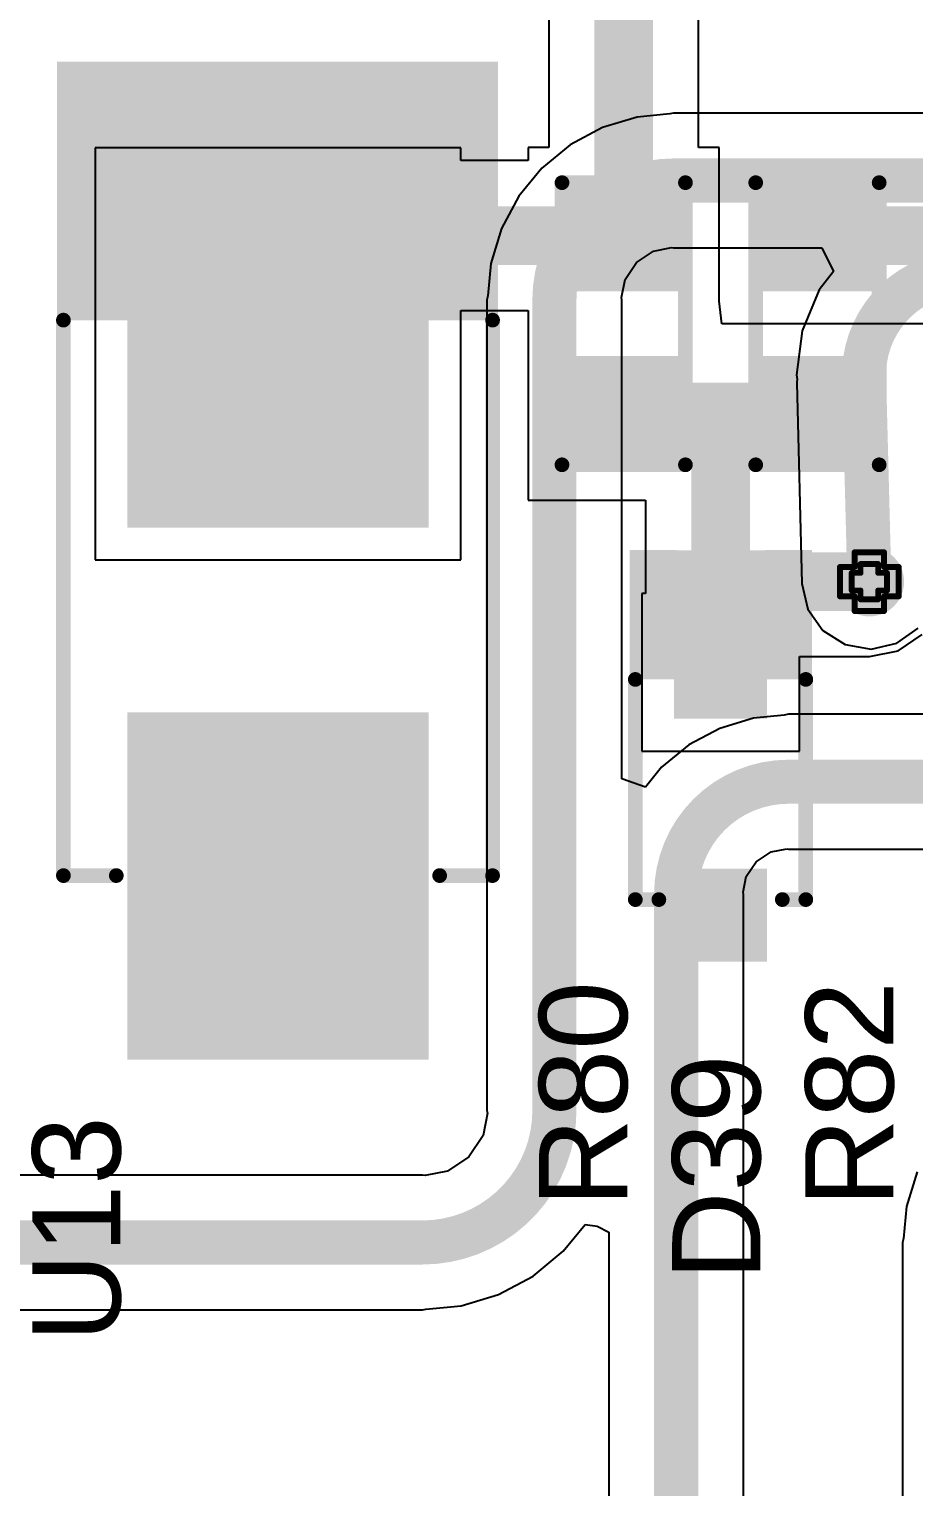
# Model space of a CAD drawing. Header units: inches. Extents: x -3 to 195, y 0 to 199.
# Drawn here: x 1.6813 to 1.9823, y 3.6169 to 4.1128 of the extents above; entities that cross this region are included whole.
import ezdxf

# ---------------------------------------------------------------- set-up
doc = ezdxf.new("R2010")
doc.units = ezdxf.units.IN
doc.header["$MEASUREMENT"] = 0
for name, color, linetype in [('Bottom Layer', 5, 'Continuous'), ('Drill Drawing', 1, 'Continuous'), ('Top Layer', 1, 'Continuous'), ('Top Overlay', 2, 'Continuous'), ('Top Paste', 8, 'Continuous'), ('Top Solder', 216, 'Continuous'), ('Via Holes', 16, 'Continuous')]:
    doc.layers.add(name, color=color, linetype=linetype)
doc.styles.add('Arial', font='', dxfattribs={"height": 0.2})
doc.styles.get('Arial').set_extended_font_data('Arial')

# ---------------------------------------------------------------- blocks, each defined once
blk = doc.blocks.new('R___0603_37')
at = {"layer": 'Top Layer'}
for points in [[(-0.0150004, 0.0174993), (-0.0150004, -0.0175007), (-0.0450004, -0.0175007), (-0.0450004, 0.0174993)], [(0.0449996, 0.0174993), (0.0449996, -0.0175007), (0.0149996, -0.0175007), (0.0149996, 0.0174993)]]:
    blk.add_hatch(color=1, dxfattribs=at).paths.add_polyline_path(points)
at = {"layer": 'Top Paste'}
for points in [[(-0.0150004, 0.0174993), (-0.0150004, -0.0175007), (-0.0450004, -0.0175007), (-0.0450004, 0.0174993)], [(0.0449996, 0.0174993), (0.0449996, -0.0175007), (0.0149996, -0.0175007), (0.0149996, 0.0174993)]]:
    blk.add_hatch(color=8, dxfattribs=at).paths.add_polyline_path(points)
at = {"layer": 'Top Solder'}
for points in [[(-0.0110004, 0.0214993), (-0.0110004, -0.0215007), (-0.0490004, -0.0215007), (-0.0490004, 0.0214993)], [(0.0489996, 0.0214993), (0.0489996, -0.0215007), (0.0109996, -0.0215007), (0.0109996, 0.0214993)]]:
    blk.add_hatch(color=216, dxfattribs=at).paths.add_polyline_path(points)
at = {"layer": 'Top Overlay'}
for points in [[(0.0479996, 0.0209993, 0.005, 0.005, 0), (-0.0480004, 0.0209993, 0.005, 0.005, 0)], [(-0.0480004, -0.0210007, 0.005, 0.005, 0), (-0.0480004, 0.0209993, 0.005, 0.005, 0)], [(0.0479996, -0.0210007, 0.005, 0.005, 0), (0.0479996, 0.0209993, 0.005, 0.005, 0)], [(0.0479996, -0.0210007, 0.005, 0.005, 0), (-0.0480004, -0.0210007, 0.005, 0.005, 0)]]:
    blk.add_lwpolyline(points, format="xyseb", dxfattribs=at)
for points in [[(-0.0492504, 0.0209993, 0.0025, 0.0025, 1), (-0.0467504, 0.0209993, 0.0025, 0.0025, 1)], [(-0.0492504, 0.0209993, 0.0025, 0.0025, 1), (-0.0467504, 0.0209993, 0.0025, 0.0025, 1)], [(0.0467496, 0.0209993, 0.0025, 0.0025, 1), (0.0492496, 0.0209993, 0.0025, 0.0025, 1)], [(0.0467496, 0.0209993, 0.0025, 0.0025, 1), (0.0492496, 0.0209993, 0.0025, 0.0025, 1)], [(-0.0492504, -0.0210007, 0.0025, 0.0025, 1), (-0.0467504, -0.0210007, 0.0025, 0.0025, 1)], [(-0.0492504, -0.0210007, 0.0025, 0.0025, 1), (-0.0467504, -0.0210007, 0.0025, 0.0025, 1)], [(0.0467496, -0.0210007, 0.0025, 0.0025, 1), (0.0492496, -0.0210007, 0.0025, 0.0025, 1)], [(0.0467496, -0.0210007, 0.0025, 0.0025, 1), (0.0492496, -0.0210007, 0.0025, 0.0025, 1)]]:
    blk.add_lwpolyline(points, format="xyseb", close=True, dxfattribs=at)
blk = doc.blocks.new('R___0603_38')
at = {"layer": 'Top Layer'}
for points in [[(-0.0149996, 0.0175001), (-0.0149996, -0.0174999), (-0.0449996, -0.0174999), (-0.0449996, 0.0175001)], [(0.0450004, 0.0175001), (0.0450004, -0.0174999), (0.0150004, -0.0174999), (0.0150004, 0.0175001)]]:
    blk.add_hatch(color=1, dxfattribs=at).paths.add_polyline_path(points)
at = {"layer": 'Top Paste'}
for points in [[(-0.0149996, 0.0175001), (-0.0149996, -0.0174999), (-0.0449996, -0.0174999), (-0.0449996, 0.0175001)], [(0.0450004, 0.0175001), (0.0450004, -0.0174999), (0.0150004, -0.0174999), (0.0150004, 0.0175001)]]:
    blk.add_hatch(color=8, dxfattribs=at).paths.add_polyline_path(points)
at = {"layer": 'Top Solder'}
for points in [[(-0.0109996, 0.0215001), (-0.0109996, -0.0214999), (-0.0489996, -0.0214999), (-0.0489996, 0.0215001)], [(0.0490004, 0.0215001), (0.0490004, -0.0214999), (0.0110004, -0.0214999), (0.0110004, 0.0215001)]]:
    blk.add_hatch(color=216, dxfattribs=at).paths.add_polyline_path(points)
at = {"layer": 'Top Overlay'}
for points in [[(-0.0479996, 0.0210001, 0.005, 0.005, 0), (0.0480004, 0.0210001, 0.005, 0.005, 0)], [(-0.0479996, 0.0210001, 0.005, 0.005, 0), (-0.0479996, -0.0209999, 0.005, 0.005, 0)], [(0.0480004, 0.0210001, 0.005, 0.005, 0), (0.0480004, -0.0209999, 0.005, 0.005, 0)], [(-0.0479996, -0.0209999, 0.005, 0.005, 0), (0.0480004, -0.0209999, 0.005, 0.005, 0)]]:
    blk.add_lwpolyline(points, format="xyseb", dxfattribs=at)
for points in [[(-0.0492496, 0.0210001, 0.0025, 0.0025, 1), (-0.0467496, 0.0210001, 0.0025, 0.0025, 1)], [(-0.0492496, 0.0210001, 0.0025, 0.0025, 1), (-0.0467496, 0.0210001, 0.0025, 0.0025, 1)], [(0.0467504, 0.0210001, 0.0025, 0.0025, 1), (0.0492504, 0.0210001, 0.0025, 0.0025, 1)], [(0.0467504, 0.0210001, 0.0025, 0.0025, 1), (0.0492504, 0.0210001, 0.0025, 0.0025, 1)], [(-0.0492496, -0.0209999, 0.0025, 0.0025, 1), (-0.0467496, -0.0209999, 0.0025, 0.0025, 1)], [(-0.0492496, -0.0209999, 0.0025, 0.0025, 1), (-0.0467496, -0.0209999, 0.0025, 0.0025, 1)], [(0.0467504, -0.0209999, 0.0025, 0.0025, 1), (0.0492504, -0.0209999, 0.0025, 0.0025, 1)], [(0.0467504, -0.0209999, 0.0025, 0.0025, 1), (0.0492504, -0.0209999, 0.0025, 0.0025, 1)]]:
    blk.add_lwpolyline(points, format="xyseb", close=True, dxfattribs=at)
blk = doc.blocks.new('SOD323F_109')
at = {"layer": 'Top Layer'}
for points in [[(-0.0531501, 0.0118114), (-0.0295281, 0.0118114), (-0.0295281, -0.0118106), (-0.0531501, -0.0118106)], [(0.0295279, 0.0118114), (0.0531499, 0.0118114), (0.0531499, -0.0118106), (0.0295279, -0.0118106)]]:
    blk.add_hatch(color=1, dxfattribs=at).paths.add_polyline_path(points)
at = {"layer": 'Top Overlay'}
for points in [[(0.0389139, 0.014916), (0.0829979, 0.014916), (0.0829979, 0.030916), (0.0389139, 0.030916)], [(0.0558579, -0.01613), (0.0828579, -0.01613), (0.0828579, 0.01787), (0.0558579, 0.01787)], [(0.0389139, -0.031084), (0.0829979, -0.031084), (0.0829979, -0.015084), (0.0389139, -0.015084)]]:
    blk.add_hatch(color=2, dxfattribs=at).paths.add_polyline_path(points)
at = {"layer": 'Top Paste'}
for points in [[(-0.0531501, 0.0118114), (-0.0295281, 0.0118114), (-0.0295281, -0.0118106), (-0.0531501, -0.0118106)], [(0.0295279, 0.0118114), (0.0531499, 0.0118114), (0.0531499, -0.0118106), (0.0295279, -0.0118106)]]:
    blk.add_hatch(color=8, dxfattribs=at).paths.add_polyline_path(points)
at = {"layer": 'Top Solder'}
for points in [[(-0.0571501, 0.0158114), (-0.0255281, 0.0158114), (-0.0255281, -0.0158106), (-0.0571501, -0.0158106)], [(0.0255279, 0.0158114), (0.0571499, 0.0158114), (0.0571499, -0.0158106), (0.0255279, -0.0158106)]]:
    blk.add_hatch(color=216, dxfattribs=at).paths.add_polyline_path(points)
at = {"layer": 'Top Overlay'}
for points in [[(-0.0359991, 0.0290004, 0.005, 0.005, 0), (0.0389149, 0.0290004, 0.005, 0.005, 0)], [(-0.0359991, 0.0290004, 0.005, 0.005, 0), (-0.0359991, 0.0210004, 0.005, 0.005, 0)], [(-0.0359991, -0.0209996, 0.005, 0.005, 0), (-0.0359991, -0.0289996, 0.005, 0.005, 0)], [(-0.0359991, -0.0289996, 0.005, 0.005, 0), (0.0389149, -0.0289996, 0.005, 0.005, 0)]]:
    blk.add_lwpolyline(points, format="xyseb", dxfattribs=at)
for points in [[(-0.0372491, 0.0290004, 0.0025, 0.0025, 1), (-0.0347491, 0.0290004, 0.0025, 0.0025, 1)], [(-0.0372491, 0.0290004, 0.0025, 0.0025, 1), (-0.0347491, 0.0290004, 0.0025, 0.0025, 1)], [(0.0376649, 0.0290004, 0.0025, 0.0025, 1), (0.0401649, 0.0290004, 0.0025, 0.0025, 1)], [(-0.0372491, 0.0210004, 0.0025, 0.0025, 1), (-0.0347491, 0.0210004, 0.0025, 0.0025, 1)], [(-0.0372491, -0.0209996, 0.0025, 0.0025, 1), (-0.0347491, -0.0209996, 0.0025, 0.0025, 1)], [(-0.0372491, -0.0289996, 0.0025, 0.0025, 1), (-0.0347491, -0.0289996, 0.0025, 0.0025, 1)], [(-0.0372491, -0.0289996, 0.0025, 0.0025, 1), (-0.0347491, -0.0289996, 0.0025, 0.0025, 1)], [(0.0376649, -0.0289996, 0.0025, 0.0025, 1), (0.0401649, -0.0289996, 0.0025, 0.0025, 1)]]:
    blk.add_lwpolyline(points, format="xyseb", close=True, dxfattribs=at)
blk = doc.blocks.new('SMB__110')
at = {"layer": 'Top Layer'}
for points in [[(-0.1456684, -0.04724449999999999), (-0.1456684, 0.04724370000000001), (-0.0354322, 0.04724369999999999), (-0.0354322, -0.04724450000000001)], [(0.0354336, -0.04724449999999999), (0.0354336, 0.04724370000000001), (0.1456698, 0.04724369999999999), (0.1456698, -0.04724450000000001)]]:
    blk.add_hatch(color=1, dxfattribs=at).paths.add_polyline_path(points)
at = {"layer": 'Top Overlay'}
for points in [[(0.1019467, 0.0491702), (0.1899467, 0.0491702), (0.1899467, 0.0751702), (0.1019467, 0.0751702)], [(0.1469467, -0.0648298), (0.1899467, -0.0648298), (0.1899467, 0.0531702), (0.1469467, 0.0531702)], [(0.1019467, -0.0748298), (0.1899467, -0.0748298), (0.1899467, -0.0488298), (0.1019467, -0.0488298)]]:
    blk.add_hatch(color=2, dxfattribs=at).paths.add_polyline_path(points)
at = {"layer": 'Top Paste'}
for points in [[(-0.1456684, -0.04724449999999999), (-0.1456684, 0.04724370000000001), (-0.0354322, 0.04724369999999999), (-0.0354322, -0.04724450000000001)], [(0.0354336, -0.04724449999999999), (0.0354336, 0.04724370000000001), (0.1456698, 0.04724369999999999), (0.1456698, -0.04724450000000001)]]:
    blk.add_hatch(color=8, dxfattribs=at).paths.add_polyline_path(points)
at = {"layer": 'Top Solder'}
for points in [[(-0.1496684, -0.05124449999999999), (-0.1496684, 0.0512437), (-0.0314322, 0.0512437), (-0.0314322, -0.05124450000000001)], [(0.0314336, -0.05124449999999999), (0.0314336, 0.0512437), (0.1496698, 0.0512437), (0.1496698, -0.05124450000000001)]]:
    blk.add_hatch(color=216, dxfattribs=at).paths.add_polyline_path(points)
at = {"layer": 'Top Overlay'}
for points in [[(-0.0870003, 0.0729996, 0.005, 0.005, 0), (-0.0870003, 0.0549996, 0.005, 0.005, 0)], [(-0.0870003, 0.0729996, 0.005, 0.005, 0), (0.1019997, 0.0729996, 0.005, 0.005, 0)], [(-0.0870003, -0.0550004, 0.005, 0.005, 0), (-0.0870003, -0.0730004, 0.005, 0.005, 0)], [(-0.0870003, -0.0730004, 0.005, 0.005, 0), (0.1019997, -0.0730004, 0.005, 0.005, 0)]]:
    blk.add_lwpolyline(points, format="xyseb", dxfattribs=at)
for points in [[(-0.0882503, 0.0729996, 0.0025, 0.0025, 1), (-0.0857503, 0.0729996, 0.0025, 0.0025, 1)], [(-0.0882503, 0.0729996, 0.0025, 0.0025, 1), (-0.0857503, 0.0729996, 0.0025, 0.0025, 1)], [(0.1007497, 0.0729996, 0.0025, 0.0025, 1), (0.1032497, 0.0729996, 0.0025, 0.0025, 1)], [(-0.0882503, 0.0549996, 0.0025, 0.0025, 1), (-0.0857503, 0.0549996, 0.0025, 0.0025, 1)], [(-0.0882503, -0.0550004, 0.0025, 0.0025, 1), (-0.0857503, -0.0550004, 0.0025, 0.0025, 1)], [(-0.0882503, -0.0730004, 0.0025, 0.0025, 1), (-0.0857503, -0.0730004, 0.0025, 0.0025, 1)], [(-0.0882503, -0.0730004, 0.0025, 0.0025, 1), (-0.0857503, -0.0730004, 0.0025, 0.0025, 1)], [(0.1007497, -0.0730004, 0.0025, 0.0025, 1), (0.1032497, -0.0730004, 0.0025, 0.0025, 1)]]:
    blk.add_lwpolyline(points, format="xyseb", close=True, dxfattribs=at)

msp = doc.modelspace()

# ---------------------------------------------------------------- hatches: boundary and pattern name
at = {"layer": 'Bottom Layer'}
h = msp.add_hatch(color=5, dxfattribs=at)
edge = h.paths.add_edge_path()
edge.add_arc((1.9671475, 3.9248399), 0.011811, 0, 360)
at = {"layer": 'Top Layer'}
h = msp.add_hatch(color=1, dxfattribs=at)
edge = h.paths.add_edge_path()
edge.add_arc((1.9671475, 3.9248399), 0.011811, 0, 360)
at = {"layer": 'Via Holes'}
h = msp.add_hatch(color=7, dxfattribs=at)
edge = h.paths.add_edge_path()
edge.add_arc((1.9671475, 3.9248399), 0.0059055, 0, 360)

# ---------------------------------------------------------------- linework, layer by layer
at = {"layer": 'Bottom Layer'}
for p, q in [((1.8882086, 4.0829473), (1.8763193, 4.0793407)), ((1.8992228, 4.0840321), (1.8882086, 4.0829473)), ((1.9005731, 4.0843007), (1.8992228, 4.0840321)), ((2.3879267, 4.0843007), (1.9005731, 4.0843007)), ((1.8763193, 4.0793407), (1.865362, 4.0734839)), ((1.865362, 4.0734839), (1.8557579, 4.065602)), ((1.8557579, 4.065602), (1.847876, 4.0559979)), ((1.847876, 4.0559979), (1.8420192, 4.0450406)), ((1.8420192, 4.0450406), (1.8384126, 4.0331513)), ((1.8937164, 4.0373403), (1.8998565, 4.0385617)), ((1.8998565, 4.0385617), (1.9005731, 4.0384191)), ((1.9005731, 4.0384191), (1.9509539, 4.0384191)), ((1.9509539, 4.0384191), (1.954899, 4.0304191)), ((1.8384126, 4.0331513), (1.8373278, 4.0221371)), ((1.8840196, 4.0276435), (1.8879036, 4.0334563)), ((1.8879036, 4.0334563), (1.8937164, 4.0373403)), ((1.8827982, 4.0215034), (1.8840196, 4.0276435)), ((1.954899, 4.0304191), (1.9500722, 4.0241287)), ((1.9500722, 4.0241287), (1.9443049, 4.0102052)), ((1.8373278, 4.0221371), (1.8370592, 4.0207868)), ((1.8370592, 4.0207868), (1.8370592, 3.7449168)), ((1.8829408, 4.0207868), (1.8827982, 4.0215034)), ((1.8829408, 3.8577956), (1.8829408, 4.0207868)), ((1.9443049, 4.0102052), (1.9423378, 3.9952634)), ((1.9423378, 3.9952634), (1.9425465, 3.9936785)), ((1.9425465, 3.9936785), (1.9424361, 3.9929797)), ((1.9424361, 3.9929797), (1.9424532, 3.9925493)), ((1.9424532, 3.9925493), (1.9442143, 3.9242485)), ((1.9442143, 3.9242485), (1.9461863, 3.9155174)), ((1.9461863, 3.9155174), (1.9513494, 3.9082055)), ((1.97647, 3.9038787), (1.9837818, 3.9090418)), ((1.9513494, 3.9082055), (1.9589176, 3.9034261)), ((1.9677388, 3.9019067), (1.97647, 3.9038787)), ((1.9589176, 3.9034261), (1.9677388, 3.9019067)), ((1.9381733, 3.8794219), (1.9277326, 3.8783936)), ((1.9396371, 3.8797131), (1.9381733, 3.8794219)), ((2.0685258, 3.8797131), (1.9396371, 3.8797131)), ((1.9162855, 3.8749212), (1.9057359, 3.8692823)), ((1.9277326, 3.8783936), (1.9162855, 3.8749212)), ((1.9057359, 3.8692823), (1.896489, 3.8616936)), ((1.896489, 3.8616936), (1.8909408, 3.8549331)), ((1.8909408, 3.8549331), (1.8829408, 3.8577956)), ((1.9252938, 3.8244867), (1.9286592, 3.8295234)), ((1.9286592, 3.8295234), (1.9336959, 3.8328888)), ((1.9336959, 3.8328888), (1.9390361, 3.833951)), ((1.9390361, 3.833951), (1.9396371, 3.8338315)), ((1.9396371, 3.8338315), (2.4078365, 3.8338315)), ((1.9242316, 3.8191465), (1.9252938, 3.8244867)), ((1.9243511, 3.8185455), (1.9242316, 3.8191465)), ((1.9243511, 3.2343816), (1.9243511, 3.8185455)), ((1.8370592, 3.7449168), (1.8372443, 3.7439862)), ((1.8372443, 3.7439862), (1.8357284, 3.7363653)), ((1.8357284, 3.7363653), (1.8308843, 3.7291157)), ((1.8308843, 3.7291157), (1.8236347, 3.7242716)), ((1.8150832, 3.7229408), (0.5774036, 3.7229408)), ((1.8160138, 3.7227557), (1.8150832, 3.7229408)), ((1.8236347, 3.7242716), (1.8160138, 3.7227557)), ((1.9833869, 3.7240462), (1.9798143, 3.712269)), ((1.9798143, 3.712269), (1.9787438, 3.7014002)), ((1.8629847, 3.6970153), (1.8704695, 3.7061355)), ((1.8704695, 3.7061355), (1.8745578, 3.705603)), ((1.8745578, 3.705603), (1.8784695, 3.7035184)), ((1.8784695, 3.7035184), (1.8784695, 3.6046908)), ((1.9787438, 3.7014002), (1.9784695, 3.7000211)), ((1.8527192, 3.6885906), (1.8629847, 3.6970153)), ((1.9784695, 3.7000211), (1.9784695, 3.2343816)), ((1.8410073, 3.6823304), (1.8527192, 3.6885906)), ((1.8282992, 3.6784755), (1.8410073, 3.6823304)), ((1.6412102, 3.6770592), (1.8150832, 3.6770592)), ((1.8150832, 3.6770592), (1.8162244, 3.6772862)), ((1.8162244, 3.6772862), (1.8282992, 3.6784755))]:
    msp.add_line(p, q, dxfattribs=at)
for points in [[(1.86, 4.0207868, 0.015, 0.015, -0.4142135623730951), (1.9005731, 4.0613599, 0.015, 0.015, 0)], [(1.9005731, 4.0613599, 0.015, 0.015, 0), (2.3879267, 4.0613599, 0.015, 0.015, 0)], [(1.9653589, 3.9938897, 0.015, 0.015, -0.4258474023686985), (2.0000683, 4.03, 0.015, 0.015, 0)], [(1.86, 3.7449168, 0.015, 0.015, 0), (1.86, 4.0207868, 0.015, 0.015, 0)], [(1.9653588, 3.9938897, 0.015, 0.015, 0), (1.9653824, 3.9932952, 0.015, 0.015, 0)], [(1.9653824, 3.9932952, 0.015, 0.015, 0), (1.9671475, 3.9248399, 0.015, 0.015, 0)], [(1.9014103, 3.8185455, 0.015, 0.015, -0.4142135623730951), (1.9396371, 3.8567723, 0.015, 0.015, 0)], [(1.9396371, 3.8567723, 0.015, 0.015, 0), (2.4078365, 3.8567723, 0.015, 0.015, 0)], [(1.9014103, 3.1939375, 0.015, 0.015, 0), (1.9014103, 3.8185455, 0.015, 0.015, 0)], [(1.86, 3.7449168, 0.015, 0.015, -0.4142135623730951), (1.8150832, 3.7, 0.015, 0.015, 0)], [(0.5774036, 3.7, 0.015, 0.015, 0), (1.8150832, 3.7, 0.015, 0.015, 0)]]:
    msp.add_lwpolyline(points, format="xyseb", dxfattribs=at)
for points in [[(1.8968231, 4.0613599, 0.0075, 0.0075, 1), (1.9043231, 4.0613599, 0.0075, 0.0075, 1)], [(1.8968231, 4.0613599, 0.0075, 0.0075, 1), (1.9043231, 4.0613599, 0.0075, 0.0075, 1)], [(1.85625, 4.0207868, 0.0075, 0.0075, 1), (1.86375, 4.0207868, 0.0075, 0.0075, 1)], [(1.85625, 4.0207868, 0.0075, 0.0075, 1), (1.86375, 4.0207868, 0.0075, 0.0075, 1)], [(1.9616088, 3.9938897, 0.0075, 0.0075, 1), (1.9691088, 3.9938897, 0.0075, 0.0075, 1)], [(1.9616089, 3.9938897, 0.0075, 0.0075, 1), (1.9691089, 3.9938897, 0.0075, 0.0075, 1)], [(1.9616324, 3.9932952, 0.0075, 0.0075, 1), (1.9691324, 3.9932952, 0.0075, 0.0075, 1)], [(1.9616324, 3.9932952, 0.0075, 0.0075, 1), (1.9691324, 3.9932952, 0.0075, 0.0075, 1)], [(1.9633975, 3.9248399, 0.0075, 0.0075, 1), (1.9708975, 3.9248399, 0.0075, 0.0075, 1)], [(1.9358871, 3.8567723, 0.0075, 0.0075, 1), (1.9433871, 3.8567723, 0.0075, 0.0075, 1)], [(1.9358871, 3.8567723, 0.0075, 0.0075, 1), (1.9433871, 3.8567723, 0.0075, 0.0075, 1)], [(1.8976603, 3.8185455, 0.0075, 0.0075, 1), (1.9051603, 3.8185455, 0.0075, 0.0075, 1)], [(1.8976603, 3.8185455, 0.0075, 0.0075, 1), (1.9051603, 3.8185455, 0.0075, 0.0075, 1)], [(1.85625, 3.7449168, 0.0075, 0.0075, 1), (1.86375, 3.7449168, 0.0075, 0.0075, 1)], [(1.85625, 3.7449168, 0.0075, 0.0075, 1), (1.86375, 3.7449168, 0.0075, 0.0075, 1)], [(1.8113332, 3.7, 0.0075, 0.0075, 1), (1.8188332, 3.7, 0.0075, 0.0075, 1)], [(1.8113332, 3.7, 0.0075, 0.0075, 1), (1.8188332, 3.7, 0.0075, 0.0075, 1)]]:
    msp.add_lwpolyline(points, format="xyseb", close=True, dxfattribs=at)
at = {"layer": 'Drill Drawing'}
for points in [[(1.9621475, 3.9298399, 0.002, 0.002, 0), (1.9621475, 3.9348399, 0.002, 0.002, 0)], [(1.9621475, 3.9348399, 0.002, 0.002, 0), (1.9721475, 3.9348399, 0.002, 0.002, 0)], [(1.9721475, 3.9298399, 0.002, 0.002, 0), (1.9721475, 3.9348399, 0.002, 0.002, 0)], [(1.9571475, 3.9198399, 0.002, 0.002, 0), (1.9571475, 3.9298399, 0.002, 0.002, 0)], [(1.9571475, 3.9298399, 0.002, 0.002, 0), (1.9621475, 3.9298399, 0.002, 0.002, 0)], [(1.9611475, 3.9218399, 0.002, 0.002, 0), (1.9611475, 3.9278399, 0.002, 0.002, 0)], [(1.9611475, 3.9278399, 0.002, 0.002, 0), (1.9641475, 3.9278399, 0.002, 0.002, 0)], [(1.9641475, 3.9278399, 0.002, 0.002, 0), (1.9641475, 3.9308399, 0.002, 0.002, 0)], [(1.9641475, 3.9308399, 0.002, 0.002, 0), (1.9701475, 3.9308399, 0.002, 0.002, 0)], [(1.9701475, 3.9278399, 0.002, 0.002, 0), (1.9701475, 3.9308399, 0.002, 0.002, 0)], [(1.9701475, 3.9278399, 0.002, 0.002, 0), (1.9731475, 3.9278399, 0.002, 0.002, 0)], [(1.9721475, 3.9298399, 0.002, 0.002, 0), (1.9771475, 3.9298399, 0.002, 0.002, 0)], [(1.9731475, 3.9218399, 0.002, 0.002, 0), (1.9731475, 3.9278399, 0.002, 0.002, 0)], [(1.9771475, 3.9198399, 0.002, 0.002, 0), (1.9771475, 3.9298399, 0.002, 0.002, 0)], [(1.9571475, 3.9198399, 0.002, 0.002, 0), (1.9621475, 3.9198399, 0.002, 0.002, 0)], [(1.9611475, 3.9218399, 0.002, 0.002, 0), (1.9641475, 3.9218399, 0.002, 0.002, 0)], [(1.9621475, 3.9148399, 0.002, 0.002, 0), (1.9621475, 3.9198399, 0.002, 0.002, 0)], [(1.9641475, 3.9188399, 0.002, 0.002, 0), (1.9641475, 3.9218399, 0.002, 0.002, 0)], [(1.9641475, 3.9188399, 0.002, 0.002, 0), (1.9701475, 3.9188399, 0.002, 0.002, 0)], [(1.9701475, 3.9218399, 0.002, 0.002, 0), (1.9731475, 3.9218399, 0.002, 0.002, 0)], [(1.9701475, 3.9188399, 0.002, 0.002, 0), (1.9701475, 3.9218399, 0.002, 0.002, 0)], [(1.9721475, 3.9198399, 0.002, 0.002, 0), (1.9771475, 3.9198399, 0.002, 0.002, 0)], [(1.9721475, 3.9148399, 0.002, 0.002, 0), (1.9721475, 3.9198399, 0.002, 0.002, 0)], [(1.9621475, 3.9148399, 0.002, 0.002, 0), (1.9721475, 3.9148399, 0.002, 0.002, 0)]]:
    msp.add_lwpolyline(points, format="xyseb", dxfattribs=at)
for points in [[(1.9616475, 3.9348399, 0.001, 0.001, 1), (1.9626475, 3.9348399, 0.001, 0.001, 1)], [(1.9616475, 3.9348399, 0.001, 0.001, 1), (1.9626475, 3.9348399, 0.001, 0.001, 1)], [(1.9716475, 3.9348399, 0.001, 0.001, 1), (1.9726475, 3.9348399, 0.001, 0.001, 1)], [(1.9716475, 3.9348399, 0.001, 0.001, 1), (1.9726475, 3.9348399, 0.001, 0.001, 1)], [(1.9566475, 3.9298399, 0.001, 0.001, 1), (1.9576475, 3.9298399, 0.001, 0.001, 1)], [(1.9566475, 3.9298399, 0.001, 0.001, 1), (1.9576475, 3.9298399, 0.001, 0.001, 1)], [(1.9606475, 3.9278399, 0.001, 0.001, 1), (1.9616475, 3.9278399, 0.001, 0.001, 1)], [(1.9606475, 3.9278399, 0.001, 0.001, 1), (1.9616475, 3.9278399, 0.001, 0.001, 1)], [(1.9616475, 3.9298399, 0.001, 0.001, 1), (1.9626475, 3.9298399, 0.001, 0.001, 1)], [(1.9616475, 3.9298399, 0.001, 0.001, 1), (1.9626475, 3.9298399, 0.001, 0.001, 1)], [(1.9636475, 3.9308399, 0.001, 0.001, 1), (1.9646475, 3.9308399, 0.001, 0.001, 1)], [(1.9636475, 3.9308399, 0.001, 0.001, 1), (1.9646475, 3.9308399, 0.001, 0.001, 1)], [(1.9636475, 3.9278399, 0.001, 0.001, 1), (1.9646475, 3.9278399, 0.001, 0.001, 1)], [(1.9636475, 3.9278399, 0.001, 0.001, 1), (1.9646475, 3.9278399, 0.001, 0.001, 1)], [(1.9696475, 3.9308399, 0.001, 0.001, 1), (1.9706475, 3.9308399, 0.001, 0.001, 1)], [(1.9696475, 3.9308399, 0.001, 0.001, 1), (1.9706475, 3.9308399, 0.001, 0.001, 1)], [(1.9696475, 3.9278399, 0.001, 0.001, 1), (1.9706475, 3.9278399, 0.001, 0.001, 1)], [(1.9696475, 3.9278399, 0.001, 0.001, 1), (1.9706475, 3.9278399, 0.001, 0.001, 1)], [(1.9716475, 3.9298399, 0.001, 0.001, 1), (1.9726475, 3.9298399, 0.001, 0.001, 1)], [(1.9716475, 3.9298399, 0.001, 0.001, 1), (1.9726475, 3.9298399, 0.001, 0.001, 1)], [(1.9726475, 3.9278399, 0.001, 0.001, 1), (1.9736475, 3.9278399, 0.001, 0.001, 1)], [(1.9726475, 3.9278399, 0.001, 0.001, 1), (1.9736475, 3.9278399, 0.001, 0.001, 1)], [(1.9766475, 3.9298399, 0.001, 0.001, 1), (1.9776475, 3.9298399, 0.001, 0.001, 1)], [(1.9766475, 3.9298399, 0.001, 0.001, 1), (1.9776475, 3.9298399, 0.001, 0.001, 1)], [(1.9566475, 3.9198399, 0.001, 0.001, 1), (1.9576475, 3.9198399, 0.001, 0.001, 1)], [(1.9566475, 3.9198399, 0.001, 0.001, 1), (1.9576475, 3.9198399, 0.001, 0.001, 1)], [(1.9606475, 3.9218399, 0.001, 0.001, 1), (1.9616475, 3.9218399, 0.001, 0.001, 1)], [(1.9606475, 3.9218399, 0.001, 0.001, 1), (1.9616475, 3.9218399, 0.001, 0.001, 1)], [(1.9616475, 3.9198399, 0.001, 0.001, 1), (1.9626475, 3.9198399, 0.001, 0.001, 1)], [(1.9616475, 3.9198399, 0.001, 0.001, 1), (1.9626475, 3.9198399, 0.001, 0.001, 1)], [(1.9636475, 3.9218399, 0.001, 0.001, 1), (1.9646475, 3.9218399, 0.001, 0.001, 1)], [(1.9636475, 3.9218399, 0.001, 0.001, 1), (1.9646475, 3.9218399, 0.001, 0.001, 1)], [(1.9636475, 3.9188399, 0.001, 0.001, 1), (1.9646475, 3.9188399, 0.001, 0.001, 1)], [(1.9636475, 3.9188399, 0.001, 0.001, 1), (1.9646475, 3.9188399, 0.001, 0.001, 1)], [(1.9696475, 3.9218399, 0.001, 0.001, 1), (1.9706475, 3.9218399, 0.001, 0.001, 1)], [(1.9696475, 3.9218399, 0.001, 0.001, 1), (1.9706475, 3.9218399, 0.001, 0.001, 1)], [(1.9696475, 3.9188399, 0.001, 0.001, 1), (1.9706475, 3.9188399, 0.001, 0.001, 1)], [(1.9696475, 3.9188399, 0.001, 0.001, 1), (1.9706475, 3.9188399, 0.001, 0.001, 1)], [(1.9716475, 3.9198399, 0.001, 0.001, 1), (1.9726475, 3.9198399, 0.001, 0.001, 1)], [(1.9716475, 3.9198399, 0.001, 0.001, 1), (1.9726475, 3.9198399, 0.001, 0.001, 1)], [(1.9726475, 3.9218399, 0.001, 0.001, 1), (1.9736475, 3.9218399, 0.001, 0.001, 1)], [(1.9726475, 3.9218399, 0.001, 0.001, 1), (1.9736475, 3.9218399, 0.001, 0.001, 1)], [(1.9766475, 3.9198399, 0.001, 0.001, 1), (1.9776475, 3.9198399, 0.001, 0.001, 1)], [(1.9766475, 3.9198399, 0.001, 0.001, 1), (1.9776475, 3.9198399, 0.001, 0.001, 1)], [(1.9616475, 3.9148399, 0.001, 0.001, 1), (1.9626475, 3.9148399, 0.001, 0.001, 1)], [(1.9616475, 3.9148399, 0.001, 0.001, 1), (1.9626475, 3.9148399, 0.001, 0.001, 1)], [(1.9716475, 3.9148399, 0.001, 0.001, 1), (1.9726475, 3.9148399, 0.001, 0.001, 1)], [(1.9716475, 3.9148399, 0.001, 0.001, 1), (1.9726475, 3.9148399, 0.001, 0.001, 1)]]:
    msp.add_lwpolyline(points, format="xyseb", close=True, dxfattribs=at)
at = {"layer": 'Top Layer'}
for p, q in [((1.9090675, 4.0726155), (1.9090675, 4.4678572)), ((1.8580879, 4.4603576), (1.8580879, 4.0726155)), ((1.8282042, 4.0725099), (1.703716, 4.0725099)), ((1.703716, 4.0725099), (1.703716, 3.9322737)), ((1.8282042, 4.0681053), (1.8282042, 4.0725099)), ((1.8580879, 4.0726155), (1.8510777, 4.0726155)), ((1.8510777, 4.0726155), (1.8510777, 4.0681053)), ((1.9160777, 4.0726155), (1.9090675, 4.0726155)), ((1.9160777, 4.0202384), (1.9160777, 4.0726155)), ((1.8510777, 4.0681053), (1.8282042, 4.0681053)), ((1.9169875, 4.0126152), (1.9160777, 4.0202384)), ((1.8282042, 3.9322737), (1.8282042, 4.0171257)), ((1.8282042, 4.0171257), (1.8510777, 4.0171257)), ((1.8510777, 4.0171257), (1.8510777, 3.9526155)), ((1.9749247, 4.0126152), (1.9169875, 4.0126152)), ((1.9820199, 4.0126156), (1.9749247, 4.0126152)), ((1.9899874, 4.0126155), (1.9820199, 4.0126156)), ((1.8510777, 3.9526155), (1.8910422, 3.9526155)), ((1.8910422, 3.9526155), (1.8910422, 3.9208211)), ((1.703716, 3.9322737), (1.8282042, 3.9322737)), ((1.8910422, 3.9208211), (1.889721, 3.9208211)), ((1.889721, 3.9208211), (1.889721, 3.8671991)), ((1.976902, 3.9012904), (1.9851715, 3.9068159)), ((1.943343, 3.8671991), (1.943343, 3.8993501)), ((1.943343, 3.8993501), (1.9671475, 3.8993501)), ((1.9671475, 3.8993501), (1.976902, 3.9012904)), ((1.889721, 3.8671991), (1.943343, 3.8671991))]:
    msp.add_line(p, q, dxfattribs=at)
for points in [[(1.8835777, 4.0426155, 0.02, 0.02, 0), (1.8835777, 4.5190402, 0.02, 0.02, 0)], [(1.7659601, 4.0053714, 0.02, 0.02, 0), (1.8032042, 4.0426155, 0.02, 0.02, 0)], [(1.8032042, 4.0426155, 0.02, 0.02, 0), (1.8835777, 4.0426155, 0.02, 0.02, 0)], [(1.9494875, 4.0426153, 0.02, 0.02, 0), (2.0145195, 4.0426153, 0.02, 0.02, 0)], [(1.9494874, 4.0426152, 0.015, 0.015, 0), (1.9494875, 4.0426153, 0.015, 0.015, 0)], [(1.7659601, 4.0023918, 0.02, 0.02, 0), (1.7659601, 4.0053714, 0.02, 0.02, 0)], [(1.8835777, 3.9826155, 0.02, 0.02, 0), (1.9165324, 3.9826155, 0.02, 0.02, 0)], [(1.916532, 3.9826151, 0.02, 0.02, 0), (1.9165324, 3.9826155, 0.02, 0.02, 0)], [(1.916532, 3.8940101, 0.02, 0.02, 0), (1.916532, 3.9826151, 0.02, 0.02, 0)], [(1.9165324, 3.9826155, 0.02, 0.02, 0), (1.9494871, 3.9826155, 0.02, 0.02, 0)], [(1.9494871, 3.9826155, 0.02, 0.02, 0), (1.9494874, 3.9826152, 0.02, 0.02, 0)], [(1.9166921, 3.9248399, 0.02, 0.02, 0), (1.9671475, 3.9248399, 0.02, 0.02, 0)]]:
    msp.add_lwpolyline(points, format="xyseb", dxfattribs=at)
for points in [[(1.7982042, 4.0426155, 0.01, 0.01, 1), (1.8082042, 4.0426155, 0.01, 0.01, 1)], [(1.7982042, 4.0426155, 0.01, 0.01, 1), (1.8082042, 4.0426155, 0.01, 0.01, 1)], [(1.8785777, 4.0426155, 0.01, 0.01, 1), (1.8885777, 4.0426155, 0.01, 0.01, 1)], [(1.8785777, 4.0426155, 0.01, 0.01, 1), (1.8885777, 4.0426155, 0.01, 0.01, 1)], [(1.9444875, 4.0426153, 0.01, 0.01, 1), (1.9544875, 4.0426153, 0.01, 0.01, 1)], [(1.9457374, 4.0426152, 0.0075, 0.0075, 1), (1.9532374, 4.0426152, 0.0075, 0.0075, 1)], [(1.9457375, 4.0426153, 0.0075, 0.0075, 1), (1.9532375, 4.0426153, 0.0075, 0.0075, 1)], [(1.7609601, 4.0053714, 0.01, 0.01, 1), (1.7709601, 4.0053714, 0.01, 0.01, 1)], [(1.7609601, 4.0053714, 0.01, 0.01, 1), (1.7709601, 4.0053714, 0.01, 0.01, 1)], [(1.7609601, 4.0023918, 0.01, 0.01, 1), (1.7709601, 4.0023918, 0.01, 0.01, 1)], [(1.8785777, 3.9826155, 0.01, 0.01, 1), (1.8885777, 3.9826155, 0.01, 0.01, 1)], [(1.911532, 3.9826151, 0.01, 0.01, 1), (1.921532, 3.9826151, 0.01, 0.01, 1)], [(1.911532, 3.9826151, 0.01, 0.01, 1), (1.921532, 3.9826151, 0.01, 0.01, 1)], [(1.9115324, 3.9826155, 0.01, 0.01, 1), (1.9215324, 3.9826155, 0.01, 0.01, 1)], [(1.9115324, 3.9826155, 0.01, 0.01, 1), (1.9215324, 3.9826155, 0.01, 0.01, 1)], [(1.9115324, 3.9826155, 0.01, 0.01, 1), (1.9215324, 3.9826155, 0.01, 0.01, 1)], [(1.9444871, 3.9826155, 0.01, 0.01, 1), (1.9544871, 3.9826155, 0.01, 0.01, 1)], [(1.9444871, 3.9826155, 0.01, 0.01, 1), (1.9544871, 3.9826155, 0.01, 0.01, 1)], [(1.9444874, 3.9826152, 0.01, 0.01, 1), (1.9544874, 3.9826152, 0.01, 0.01, 1)], [(1.9116921, 3.9248399, 0.01, 0.01, 1), (1.9216921, 3.9248399, 0.01, 0.01, 1)], [(1.9621475, 3.9248399, 0.01, 0.01, 1), (1.9721475, 3.9248399, 0.01, 0.01, 1)], [(1.911532, 3.8940101, 0.01, 0.01, 1), (1.921532, 3.8940101, 0.01, 0.01, 1)]]:
    msp.add_lwpolyline(points, format="xyseb", close=True, dxfattribs=at)

# ---------------------------------------------------------------- block references
for name, p, rotation in [('SMB__110', (1.7659597, 3.9118401), 90), ('R___0603_38', (1.8835778, 4.0126151), 90), ('R___0603_37', (1.9494881, 4.0126148), 270), ('SOD323F_109', (1.9165324, 3.8526712), 90)]:
    msp.add_blockref(name, p, dxfattribs=dict(rotation=rotation))

# ---------------------------------------------------------------- texts
at = {"layer": 'Top Overlay', "style": 'Arial'}
for s, p in [('R80', (1.8847658, 3.712013)), ('R82', (1.9753596, 3.712013)), ('D39', (1.9300627, 3.6871041)), ('U13', (1.7123746, 3.6660817))]:
    msp.add_text(s, height=0.03, rotation=90, dxfattribs=at).set_placement(p)

doc.saveas('drawing.dxf')
